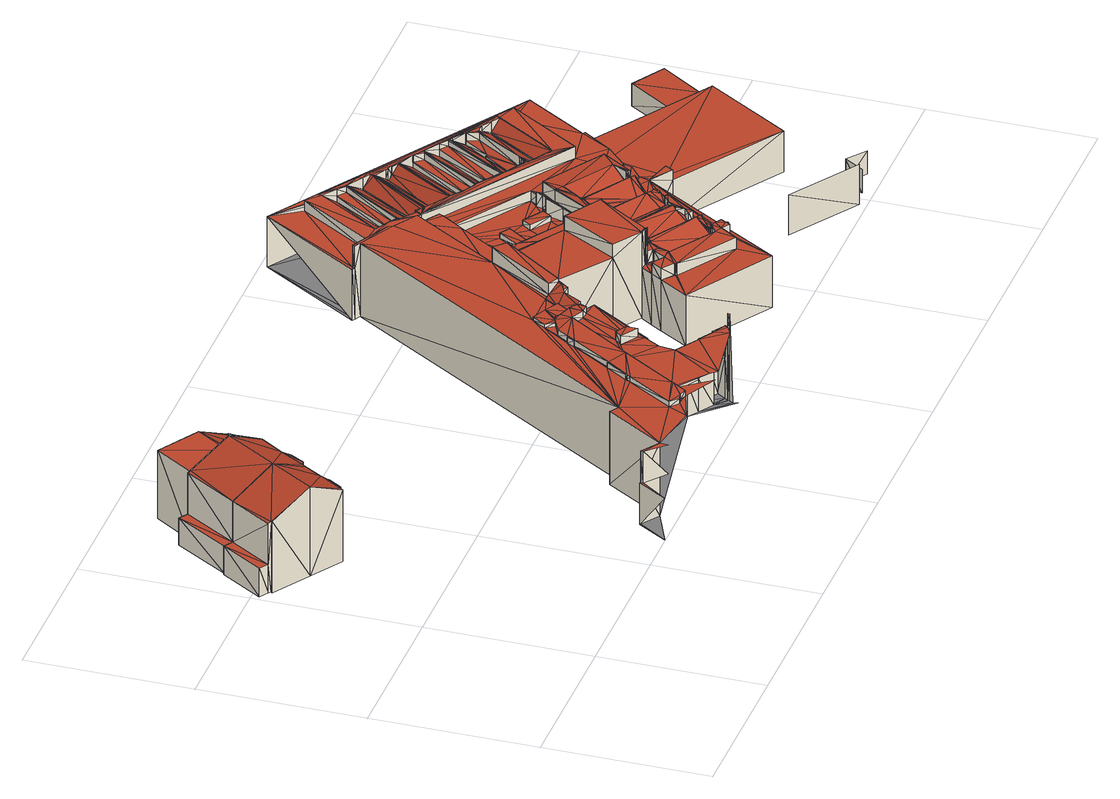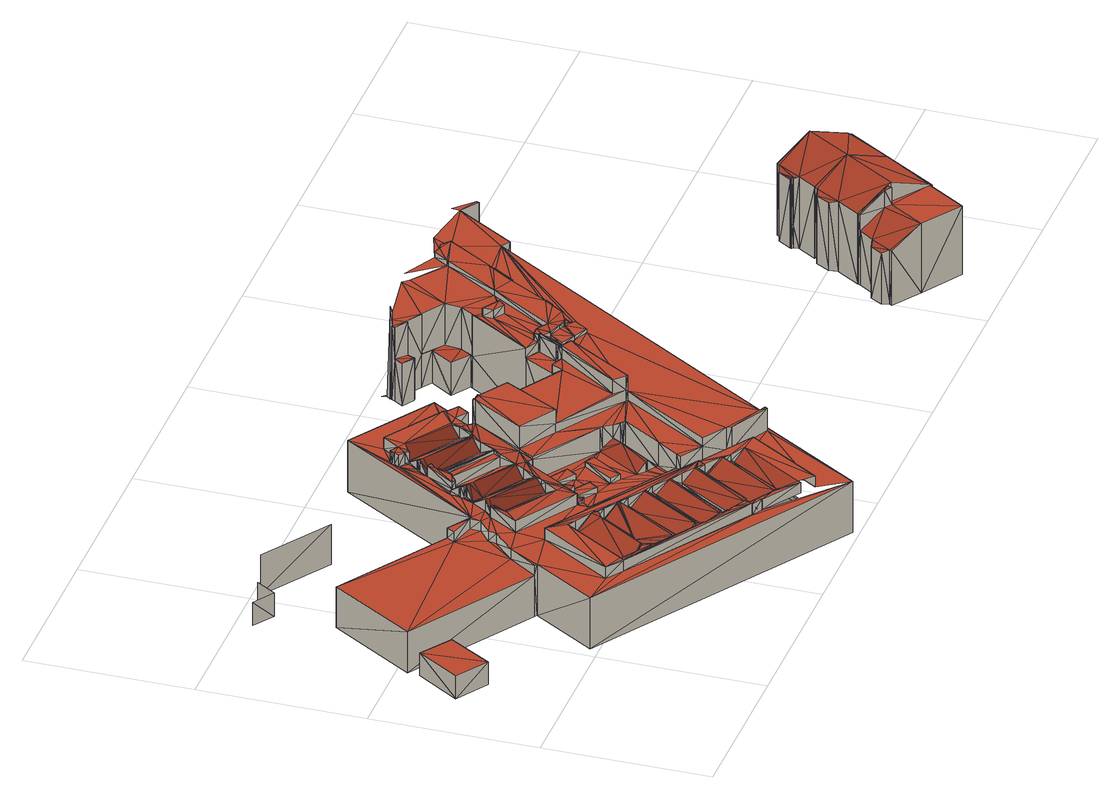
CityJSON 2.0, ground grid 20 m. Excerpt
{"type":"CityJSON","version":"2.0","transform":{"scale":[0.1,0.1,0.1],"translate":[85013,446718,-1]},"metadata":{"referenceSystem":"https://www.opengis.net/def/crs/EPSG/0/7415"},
"CityObjects":{
"building1":{"type":"Building","attributes":{"oorspronkelijk_bouwjaar":1929,"status":"Pand in gebruik","geconstateerd":false,"h_maaiveld":-0.242,"dak_type":"slanted","pw_datum":"2013-12-01","pw_actueel":"yes","pw_bron":"ahn3","reconstructie_methode":"tudelft3d-geoflow","versie_methode":"v21.03.1","kas_warenhuis":false,"ondergronds_type":"above ground","lod11_replace":false,"reconstruction_skipped":false},"geometry":[{"type":"Solid","lod":"2.2","boundaries":[[[[0,1,2]],[[2,3,4]],[[2,1,3]],[[5,6,7]],[[5,4,6]],[[4,8,6]],[[9,6,10]],[[11,12,9]],[[13,12,11]],[[13,11,14]],[[12,7,9]],[[7,6,9]],[[15,2,5]],[[5,2,4]],[[16,5,7]],[[15,17,2]],[[18,19,20]],[[20,19,9]],[[9,19,11]],[[21,6,22]],[[22,6,8]],[[23,3,24]],[[24,3,1]],[[24,1,0]],[[25,24,0]],[[26,10,6]],[[21,26,6]],[[27,7,28]],[[29,27,28]],[[28,7,12]],[[30,16,7]],[[27,30,7]],[[31,13,14]],[[32,31,14]],[[33,5,30]],[[30,5,16]],[[29,28,18]],[[18,28,19]],[[20,9,26]],[[26,9,10]],[[22,8,4]],[[34,22,4]],[[35,17,15]],[[36,35,15]],[[37,38,39]],[[39,38,36]],[[40,2,35]],[[35,2,17]],[[41,40,38]],[[37,41,38]],[[40,0,2]],[[41,25,40]],[[40,25,0]],[[34,4,23]],[[23,4,3]],[[39,36,33]],[[33,36,5]],[[5,36,15]],[[32,14,11]],[[19,32,11]],[[28,12,31]],[[31,12,13]],[[21,27,20]],[[26,21,20]],[[20,27,29]],[[18,20,29]],[[28,31,19]],[[19,31,32]],[[38,40,35]],[[36,38,35]],[[39,33,37]],[[21,33,27]],[[37,34,23]],[[27,33,30]],[[21,22,34]],[[34,37,33]],[[21,34,33]],[[23,24,41]],[[24,25,41]],[[37,23,41]]]],"semantics":{"surfaces":[{"type":"GroundSurface"},{"type":"WallSurface"},{"type":"RoofSurface"}],"values":[[0,0,0,0,0,0,0,0,0,0,0,0,0,0,0,0,1,1,1,1,1,1,1,1,1,1,1,1,1,1,1,1,1,1,1,1,1,1,1,1,1,1,1,1,1,1,1,1,1,1,1,1,1,1,1,1,1,1,1,1,1,1,2,2,2,2,2,2,2,2,2,2,2,2,2,2,2,2,2,2]]}}]},
"building2":{"type":"Building","attributes":{"oorspronkelijk_bouwjaar":1929,"status":"Pand in gebruik","geconstateerd":false,"h_maaiveld":0.041,"dak_type":"slanted","pw_datum":"2013-12-01","pw_actueel":"yes","pw_bron":"ahn3","reconstructie_methode":"tudelft3d-geoflow","versie_methode":"v21.03.1","kas_warenhuis":false,"ondergronds_type":"above ground","lod11_replace":false,"reconstruction_skipped":false},"geometry":[{"type":"Solid","lod":"2.2","boundaries":[[[[42,43,44]],[[44,45,46]],[[44,43,45]],[[47,46,48]],[[49,48,50]],[[51,47,49]],[[52,49,53]],[[51,49,52]],[[47,48,49]],[[47,51,54]],[[44,46,47]],[[27,47,30]],[[30,47,54]],[[55,53,49]],[[56,55,49]],[[57,48,58]],[[58,48,46]],[[31,42,44]],[[28,31,44]],[[58,46,59]],[[60,58,59]],[[59,46,45]],[[59,45,61]],[[61,45,43]],[[29,28,27]],[[27,28,47]],[[47,28,44]],[[30,54,51]],[[62,30,51]],[[63,50,48]],[[57,63,48]],[[62,51,64]],[[64,51,52]],[[64,52,53]],[[55,64,53]],[[61,43,42]],[[31,61,42]],[[60,59,28]],[[29,60,28]],[[56,49,50]],[[63,56,50]],[[27,57,58]],[[29,58,60]],[[29,27,58]],[[28,59,61]],[[31,28,61]],[[64,55,56]],[[27,56,57]],[[62,64,56]],[[56,63,57]],[[62,56,27]],[[62,27,30]]]],"semantics":{"surfaces":[{"type":"GroundSurface"},{"type":"WallSurface"},{"type":"RoofSurface"}],"values":[[0,0,0,0,0,0,0,0,0,0,0,1,1,1,1,1,1,1,1,1,1,1,1,1,1,1,1,1,1,1,1,1,1,1,1,1,1,1,1,1,1,2,2,2,2,2,2,2,2,2,2,2]]}}]},
"building3":{"type":"Building","attributes":{"oorspronkelijk_bouwjaar":1928,"status":"Pand in gebruik","geconstateerd":false,"h_maaiveld":-0.438,"dak_type":"slanted","pw_datum":"2013-12-01","pw_actueel":"yes","pw_bron":"ahn3","reconstructie_methode":"tudelft3d-geoflow","versie_methode":"v21.03.1","kas_warenhuis":false,"ondergronds_type":"above ground","lod11_replace":false,"reconstruction_skipped":false},"geometry":[{"type":"MultiSurface","lod":"2.2","boundaries":[[[65,66,67]],[[67,68,65]],[[69,68,70]],[[69,70,71]],[[72,73,66]],[[67,66,74]],[[67,70,68]],[[73,74,66]],[[74,70,67]],[[72,66,75]],[[72,76,73]],[[73,76,74]],[[74,71,70]],[[77,76,72]],[[76,71,74]],[[76,78,71]],[[79,78,76]],[[80,81,76]],[[71,78,82]],[[79,76,83]],[[76,81,83]],[[79,82,78]],[[83,82,79]],[[84,81,80]],[[85,81,86]],[[84,80,87]],[[86,81,84]],[[88,85,86]],[[86,84,88]],[[88,84,89]],[[87,89,84]],[[83,81,90]],[[85,90,81]],[[88,89,91]],[[88,92,85]],[[93,71,82]],[[91,89,87]],[[91,92,88]],[[85,92,94]],[[91,87,92]],[[85,94,95]],[[96,90,85]],[[85,95,96]],[[92,87,97]],[[98,83,90]],[[97,87,99]],[[92,97,94]],[[94,97,100]],[[101,83,98]],[[102,100,97]],[[96,103,90]],[[95,103,96]],[[90,103,104]],[[95,104,103]],[[90,104,98]],[[105,104,95]],[[106,98,105]],[[105,98,104]],[[94,100,107]],[[106,101,98]],[[95,94,107]],[[108,106,105]],[[101,109,83]],[[105,95,107]],[[110,101,106]],[[110,106,108]],[[111,100,102]],[[108,105,107]],[[110,112,101]],[[108,112,110]],[[107,100,113]],[[109,114,83]],[[100,111,113]],[[111,102,115]],[[82,116,93]],[[116,82,117]],[[101,112,118]],[[108,118,112]],[[119,83,114]],[[120,108,107]],[[101,118,109]],[[120,118,108]],[[83,121,82]],[[115,122,111]],[[119,123,83]],[[124,113,111]],[[82,125,117]],[[124,126,113]],[[111,127,124]],[[126,128,113]],[[129,109,120]],[[120,109,118]],[[130,122,115]],[[124,127,131]],[[132,107,113]],[[129,114,109]],[[133,131,127]],[[111,134,127]],[[120,135,129]],[[136,114,129]],[[136,129,135]],[[133,127,134]],[[137,120,107]],[[136,138,114]],[[124,131,139]],[[140,141,126]],[[135,138,136]],[[142,126,124]],[[122,134,111]],[[140,126,143]],[[141,128,126]],[[133,144,93]],[[145,139,131]],[[114,138,146]],[[128,132,113]],[[135,146,138]],[[142,124,139]],[[147,133,134]],[[147,144,133]],[[133,148,131]],[[141,140,149]],[[142,143,126]],[[150,140,143]],[[145,116,117]],[[133,93,151]],[[122,147,134]],[[152,146,135]],[[153,147,122]],[[154,145,117]],[[131,148,145]],[[140,150,149]],[[145,154,139]],[[141,155,128]],[[137,135,120]],[[156,142,154]],[[142,139,154]],[[93,116,151]],[[157,93,144]],[[149,155,141]],[[145,151,116]],[[153,122,158]],[[114,146,119]],[[153,158,147]],[[147,159,144]],[[150,143,149]],[[137,107,132]],[[149,143,155]],[[148,133,151]],[[135,137,152]],[[130,158,122]],[[82,160,125]],[[158,159,147]],[[148,151,145]],[[152,161,146]],[[144,159,162]],[[144,162,157]],[[155,163,128]],[[158,164,159]],[[146,165,119]],[[166,164,158]],[[159,164,167]],[[168,161,152]],[[146,161,165]],[[158,130,169]],[[168,152,137]],[[162,159,170]],[[164,171,167]],[[166,158,172]],[[159,167,173]],[[166,174,164]],[[175,176,177]],[[175,169,176]],[[178,119,161]],[[159,179,170]],[[161,119,165]],[[132,128,163]],[[180,171,164]],[[158,169,172]],[[177,162,170]],[[181,167,171]],[[164,182,180]],[[159,173,179]],[[125,154,117]],[[156,154,183]],[[174,182,164]],[[183,142,156]],[[181,173,167]],[[172,174,166]],[[184,178,161]],[[177,170,169]],[[175,177,169]],[[169,170,179]],[[142,183,143]],[[178,123,119]],[[169,179,185]],[[168,184,161]],[[185,179,186]],[[180,181,171]],[[182,181,180]],[[172,169,185]],[[179,173,186]],[[182,187,181]],[[185,186,188]],[[189,187,182]],[[143,183,155]],[[172,185,190]],[[191,184,168]],[[190,185,188]],[[188,186,173]],[[192,191,168]],[[83,123,193]],[[172,188,174]],[[184,194,178]],[[190,188,172]],[[195,168,137]],[[192,168,195]],[[191,196,184]],[[194,123,178]],[[192,196,191]],[[187,197,181]],[[182,198,189]],[[174,198,182]],[[189,197,187]],[[181,197,173]],[[188,198,174]],[[188,173,197]],[[192,195,196]],[[195,199,196]],[[137,132,163]],[[200,163,155]],[[198,197,189]],[[198,188,197]],[[196,201,184]],[[202,137,163]],[[195,137,203]],[[184,201,194]],[[196,199,201]],[[195,204,199]],[[203,137,202]],[[194,205,123]],[[183,200,155]],[[203,204,195]],[[201,199,204]],[[202,163,200]],[[201,205,194]],[[183,154,125]],[[206,203,202]],[[207,202,200]],[[208,206,202]],[[203,206,204]],[[204,209,210]],[[207,208,202]],[[206,209,204]],[[82,121,160]],[[209,206,208]],[[207,200,211]],[[204,210,212]],[[210,209,212]],[[207,213,208]],[[201,204,214]],[[213,207,211]],[[201,212,205]],[[215,123,205]],[[212,209,208]],[[213,216,208]],[[213,211,216]],[[217,211,218]],[[216,219,208]],[[216,211,217]],[[214,204,212]],[[183,211,200]],[[214,212,201]],[[205,212,220]],[[211,221,218]],[[218,221,217]],[[219,222,208]],[[215,205,220]],[[219,216,222]],[[223,216,217]],[[183,221,211]],[[222,212,208]],[[217,221,223]],[[212,224,220]],[[183,125,221]],[[222,216,223]],[[224,215,220]],[[225,212,222]],[[224,212,225]],[[224,226,215]],[[193,121,83]],[[221,125,160]],[[222,223,227]],[[225,226,224]],[[228,225,222]],[[223,221,229]],[[228,222,227]],[[230,225,231]],[[228,231,225]],[[232,230,231]],[[233,228,227]],[[227,223,229]],[[234,123,215]],[[233,227,235]],[[231,228,233]],[[229,221,160]],[[227,229,235]],[[233,235,236]],[[236,235,229]],[[236,237,233]],[[234,215,226]],[[230,238,225]],[[225,234,226]],[[236,229,237]],[[239,229,160]],[[237,229,239]],[[230,232,240]],[[241,231,233]],[[232,231,240]],[[233,237,241]],[[123,234,193]],[[238,234,225]],[[237,239,242]],[[238,230,240]],[[121,239,160]],[[240,231,241]],[[243,244,245]],[[242,239,246]],[[238,247,234]],[[248,234,249]],[[250,247,238]],[[234,247,249]],[[244,251,245]],[[121,246,239]],[[238,240,250]],[[250,240,247]],[[244,243,252]],[[240,241,247]],[[243,245,253]],[[243,254,252]],[[237,255,241]],[[237,242,255]],[[256,248,249]],[[257,244,258]],[[257,259,244]],[[244,260,251]],[[253,245,251]],[[244,252,258]],[[261,257,258]],[[262,242,263]],[[264,242,246]],[[259,260,244]],[[251,260,265]],[[266,252,254]],[[267,266,254]],[[266,261,252]],[[266,267,261]],[[261,258,252]],[[247,255,249]],[[257,261,268]],[[259,257,268]],[[241,255,247]],[[269,254,243]],[[259,270,260]],[[271,272,273]],[[260,274,265]],[[263,242,264]],[[275,271,273]],[[275,276,271]],[[262,255,242]],[[261,267,277]],[[278,279,275]],[[234,248,280]],[[268,270,259]],[[279,276,275]],[[278,275,193]],[[121,275,273]],[[281,256,249]],[[274,282,265]],[[251,265,253]],[[278,193,279]],[[193,275,121]],[[283,260,270]],[[268,261,277]],[[284,243,253]],[[274,260,283]],[[234,285,193]],[[281,249,286]],[[287,263,274]],[[274,264,282]],[[263,264,274]],[[287,274,288]],[[289,262,263]],[[263,287,290]],[[268,291,270]],[[284,269,243]],[[267,254,269]],[[290,287,288]],[[265,282,253]],[[288,274,283]],[[286,249,292]],[[290,293,263]],[[294,283,270]],[[295,268,277]],[[290,288,283]],[[296,248,256]],[[297,290,283]],[[295,291,268]],[[291,294,270]],[[290,297,293]],[[256,298,299]],[[255,292,249]],[[279,300,276]],[[282,264,253]],[[301,297,283]],[[302,298,256]],[[293,297,303]],[[301,283,304]],[[303,297,301]],[[293,303,305]],[[193,306,279]],[[283,294,304]],[[303,301,305]],[[307,295,277]],[[281,302,256]],[[298,308,309]],[[302,310,298]],[[301,304,311]],[[298,310,308]],[[289,255,262]],[[304,294,312]],[[291,312,294]],[[311,304,312]],[[310,302,281]],[[313,291,295]],[[291,311,312]],[[295,307,314]],[[310,315,308]],[[291,313,311]],[[308,315,316]],[[281,315,310]],[[314,313,295]],[[298,309,317]],[[314,307,318]],[[277,267,319]],[[309,308,317]],[[281,286,315]],[[320,305,301]],[[286,321,315]],[[317,308,316]],[[320,301,311]],[[315,322,316]],[[323,285,234]],[[286,324,321]],[[315,321,322]],[[322,298,317]],[[320,311,313]],[[276,300,325]],[[324,326,321]],[[327,256,299]],[[306,300,279]],[[314,320,313]],[[322,321,326]],[[328,267,269]],[[329,299,298]],[[322,317,316]],[[330,318,331]],[[314,318,330]],[[193,285,306]],[[280,248,296]],[[324,286,292]],[[319,307,277]],[[332,263,293]],[[319,267,328]],[[323,234,280]],[[271,333,272]],[[319,318,307]],[[320,314,330]],[[272,334,273]],[[330,331,335]],[[336,293,305]],[[322,329,298]],[[271,276,333]],[[337,305,320]],[[273,334,121]],[[320,330,335]],[[332,289,263]],[[338,320,335]],[[318,339,331]],[[340,320,338]],[[306,341,300]],[[338,335,340]],[[342,320,340]],[[327,299,329]],[[296,256,327]],[[285,341,306]],[[340,343,342]],[[322,326,344]],[[337,320,342]],[[345,326,346]],[[331,347,335]],[[348,305,337]],[[324,349,326]],[[350,329,322]],[[289,332,255]],[[255,336,292]],[[351,337,342]],[[285,280,341]],[[269,284,352]],[[344,326,345]],[[353,324,292]],[[339,318,319]],[[276,325,354]],[[350,322,355]],[[356,345,346]],[[328,269,357]],[[336,305,348]],[[332,293,336]],[[358,346,326]],[[359,325,360]],[[322,361,355]],[[325,300,360]],[[362,356,346]],[[339,347,331]],[[327,329,350]],[[359,363,364]],[[337,351,365]],[[365,351,366]],[[360,300,341]],[[328,357,319]],[[323,280,285]],[[341,280,367]],[[340,335,368]],[[121,369,246]],[[322,344,361]],[[343,340,368]],[[246,369,264]],[[343,368,342]],[[357,269,370]],[[332,336,255]],[[352,284,371]],[[356,372,345]],[[373,337,365]],[[370,269,352]],[[365,366,374]],[[355,375,350]],[[359,376,325]],[[348,337,373]],[[377,296,327]],[[326,378,358]],[[356,362,379]],[[327,350,380]],[[342,381,351]],[[341,367,360]],[[382,319,357]],[[353,292,336]],[[359,383,363]],[[355,361,375]],[[280,296,384]],[[335,347,368]],[[361,385,375]],[[382,339,319]],[[351,386,366]],[[373,365,374]],[[350,375,380]],[[357,370,352]],[[387,373,374]],[[363,388,364]],[[364,388,389]],[[390,373,387]],[[353,349,324]],[[326,349,378]],[[344,345,372]],[[385,361,344]],[[391,390,387]],[[362,346,392]],[[393,357,352]],[[359,364,376]],[[380,375,385]],[[383,359,360]],[[280,394,367]],[[395,373,390]],[[396,382,357]],[[348,373,395]],[[377,327,380]],[[384,296,377]],[[397,357,393]],[[390,398,399]],[[379,372,356]],[[400,346,358]],[[382,401,339]],[[339,401,347]],[[397,396,357]],[[344,380,385]],[[333,276,354]],[[393,352,402]],[[395,390,399]],[[264,369,253]],[[403,401,382]],[[396,403,382]],[[363,404,388]],[[402,397,393]],[[402,352,371]],[[342,368,381]],[[280,384,405]],[[374,366,406]],[[403,396,401]],[[401,407,408]],[[396,407,401]],[[401,408,409]],[[408,407,409]],[[410,401,409]],[[411,363,412]],[[397,371,413]],[[402,371,397]],[[336,348,349]],[[414,363,411]],[[405,394,280]],[[414,404,363]],[[415,400,358]],[[347,401,368]],[[362,416,379]],[[396,417,407]],[[392,346,400]],[[397,418,396]],[[360,367,394]],[[409,407,417]],[[372,380,344]],[[397,413,418]],[[417,413,371]],[[419,411,412]],[[420,411,419]],[[419,412,421]],[[419,421,420]],[[383,412,363]],[[420,422,411]],[[421,422,420]],[[422,414,411]],[[368,401,410]],[[418,417,396]],[[418,413,417]],[[415,358,423]],[[410,409,424]],[[425,400,415]],[[384,377,394]],[[416,362,392]],[[348,395,426]],[[381,386,351]],[[284,253,427]],[[383,421,412]],[[424,409,417]],[[405,384,394]],[[353,336,349]],[[395,399,426]],[[426,399,428]],[[429,387,374]],[[391,387,429]],[[391,429,390]],[[390,430,398]],[[348,431,349]],[[432,368,410]],[[432,410,424]],[[392,380,372]],[[348,433,431]],[[434,358,378]],[[422,421,435]],[[406,366,386]],[[379,392,372]],[[348,426,433]],[[423,358,434]],[[421,383,436]],[[437,424,417]],[[415,438,425]],[[398,439,399]],[[368,432,440]],[[349,441,378]],[[442,441,349]],[[378,441,443]],[[432,424,437]],[[376,354,325]],[[436,444,421]],[[445,446,383]],[[416,392,379]],[[447,442,349]],[[389,448,364]],[[442,447,441]],[[421,444,435]],[[440,432,449]],[[378,443,434]],[[423,438,415]],[[449,432,437]],[[399,450,428]],[[447,349,431]],[[425,438,400]],[[447,451,441]],[[440,449,452]],[[431,453,451]],[[447,431,451]],[[437,417,454]],[[449,437,452]],[[446,436,383]],[[440,381,368]],[[431,433,453]],[[451,453,455]],[[433,455,453]],[[456,392,400]],[[445,457,446]],[[440,452,454]],[[388,458,389]],[[392,459,380]],[[452,437,454]],[[446,460,436]],[[436,461,444]],[[434,443,462]],[[426,463,433]],[[460,461,436]],[[444,461,435]],[[463,464,433]],[[465,374,406]],[[466,463,426]],[[454,381,440]],[[423,434,462]],[[463,466,464]],[[445,467,457]],[[438,462,400]],[[457,460,446]],[[445,468,467]],[[465,429,374]],[[460,469,461]],[[371,284,427]],[[429,470,390]],[[390,470,430]],[[471,381,454]],[[464,472,433]],[[441,473,443]],[[457,469,460]],[[404,474,388]],[[475,471,454]],[[376,364,476]],[[438,423,462]],[[441,451,477]],[[471,478,381]],[[381,478,386]],[[430,439,398]],[[479,471,475]],[[457,480,469]],[[477,451,455]],[[481,468,445]],[[459,392,456]],[[482,456,400]],[[467,480,457]],[[422,483,414]],[[414,484,404]],[[485,467,468]],[[462,482,400]],[[486,472,464]],[[426,428,487]],[[479,478,471]],[[406,386,478]],[[462,443,473]],[[488,459,456]],[[439,450,399]],[[433,472,489]],[[479,406,478]],[[377,380,490]],[[491,406,479]],[[454,417,492]],[[422,435,483]],[[488,456,493]],[[364,448,476]],[[494,459,488]],[[377,495,394]],[[491,479,465]],[[406,491,465]],[[433,496,455]],[[481,445,497]],[[466,426,487]],[[477,473,441]],[[472,486,498]],[[498,486,499]],[[464,466,487]],[[465,479,470]],[[428,450,487]],[[488,493,494]],[[481,500,468]],[[360,394,495]],[[475,454,501]],[[470,429,465]],[[470,479,502]],[[433,489,503]],[[493,456,482]],[[489,472,498]],[[479,475,504]],[[462,473,482]],[[470,439,430]],[[417,371,427]],[[486,464,505]],[[458,448,389]],[[506,439,470]],[[470,502,506]],[[494,507,459]],[[459,490,380]],[[461,508,435]],[[455,496,477]],[[445,509,497]],[[486,510,499]],[[481,511,500]],[[500,511,512]],[[388,474,458]],[[439,513,450]],[[506,502,439]],[[439,502,513]],[[489,498,514]],[[493,507,494]],[[479,504,502]],[[433,503,515]],[[461,469,516]],[[497,511,481]],[[499,510,498]],[[450,513,517]],[[493,482,518]],[[469,480,516]],[[489,514,503]],[[502,517,513]],[[507,518,459]],[[504,475,501]],[[501,454,519]],[[485,520,467]],[[467,516,480]],[[473,521,482]],[[477,521,473]],[[485,468,520]],[[483,484,414]],[[404,484,474]],[[522,523,514]],[[492,519,454]],[[514,523,503]],[[515,524,433]],[[433,524,496]],[[464,487,505]],[[525,509,445]],[[507,493,518]],[[526,497,527]],[[528,517,502]],[[521,518,482]],[[503,523,529]],[[530,521,477]],[[502,504,528]],[[450,517,487]],[[531,468,500]],[[530,477,532]],[[514,498,533]],[[503,529,534]],[[334,535,121]],[[536,459,518]],[[537,476,538]],[[505,510,486]],[[514,533,522]],[[509,527,497]],[[534,529,539]],[[528,501,517]],[[532,477,496]],[[530,532,521]],[[504,501,528]],[[427,253,369]],[[538,476,458]],[[458,476,448]],[[495,377,490]],[[503,534,515]],[[532,540,521]],[[435,508,483]],[[445,383,541]],[[542,383,360]],[[487,517,543]],[[517,501,544]],[[427,492,417]],[[545,518,521]],[[501,519,492]],[[498,510,533]],[[500,512,546]],[[509,547,527]],[[527,547,548]],[[543,517,544]],[[525,445,549]],[[550,501,492]],[[537,538,551]],[[545,521,540]],[[550,544,501]],[[534,539,552]],[[552,539,553]],[[522,554,523]],[[532,545,540]],[[550,492,555]],[[487,543,505]],[[515,534,556]],[[557,508,461]],[[544,550,555]],[[523,554,529]],[[537,558,559]],[[538,458,474]],[[560,543,544]],[[536,490,459]],[[561,532,496]],[[492,562,555]],[[461,516,557]],[[560,563,543]],[[536,518,545]],[[534,552,556]],[[544,555,562]],[[564,512,511]],[[561,545,532]],[[524,515,556]],[[560,544,565]],[[560,566,563]],[[563,566,567]],[[539,529,554]],[[484,538,474]],[[565,544,562]],[[551,538,484]],[[560,568,566]],[[566,568,567]],[[509,569,547]],[[570,560,565]],[[570,568,560]],[[565,562,568]],[[570,565,568]],[[543,563,571]],[[520,516,467]],[[505,543,571]],[[572,533,510]],[[520,468,531]],[[483,573,484]],[[533,554,522]],[[573,551,484]],[[563,567,571]],[[574,537,551]],[[575,573,483]],[[525,569,509]],[[551,573,575]],[[568,571,567]],[[524,576,496]],[[510,505,571]],[[577,547,569]],[[561,536,545]],[[526,578,497]],[[497,579,511]],[[572,510,571]],[[580,333,558]],[[524,556,581]],[[527,578,526]],[[582,561,496]],[[562,583,568]],[[584,536,561]],[[533,572,585]],[[539,586,553]],[[587,584,561]],[[525,588,569]],[[556,552,581]],[[588,577,569]],[[589,588,525]],[[584,590,536]],[[585,572,571]],[[568,583,571]],[[591,588,589]],[[592,587,561]],[[587,590,584]],[[536,590,593]],[[594,533,585]],[[508,575,483]],[[581,576,524]],[[496,576,582]],[[574,558,537]],[[575,574,551]],[[592,561,582]],[[590,587,592]],[[594,585,571]],[[527,548,595]],[[531,500,596]],[[594,571,583]],[[490,536,593]],[[590,490,593]],[[597,589,525]],[[594,554,533]],[[427,562,492]],[[590,592,495]],[[582,576,592]],[[369,121,535]],[[575,557,598]],[[508,557,575]],[[599,575,598]],[[592,576,495]],[[596,500,546]],[[495,490,590]],[[599,574,575]],[[546,512,600]],[[552,553,601]],[[360,495,542]],[[586,539,554]],[[602,594,583]],[[600,512,564]],[[597,603,589]],[[589,603,604]],[[427,583,562]],[[597,525,549]],[[541,549,445]],[[599,605,574]],[[574,605,558]],[[547,606,548]],[[602,554,594]],[[586,607,553]],[[598,557,608]],[[557,516,608]],[[609,602,583]],[[599,598,610]],[[516,520,531]],[[599,580,605]],[[580,558,605]],[[579,564,511]],[[516,531,608]],[[598,608,611]],[[597,612,603]],[[577,613,547]],[[578,579,497]],[[553,607,601]],[[527,595,578]],[[610,598,611]],[[610,580,599]],[[609,583,427]],[[614,597,549]],[[614,612,597]],[[591,615,588]],[[588,616,577]],[[591,589,617]],[[531,618,608]],[[586,554,602]],[[552,619,581]],[[611,620,610]],[[610,620,580]],[[621,614,549]],[[622,614,621]],[[549,623,624]],[[611,608,618]],[[624,621,549]],[[624,623,625]],[[624,625,621]],[[626,602,609]],[[596,618,531]],[[581,627,576]],[[617,589,604]],[[626,586,602]],[[549,628,623]],[[626,609,629]],[[630,625,623]],[[611,618,631]],[[618,596,632]],[[600,596,546]],[[632,596,600]],[[633,586,626]],[[548,634,595]],[[635,633,626]],[[541,383,542]],[[635,626,629]],[[609,636,629]],[[495,576,542]],[[637,635,629]],[[631,618,632]],[[427,636,609]],[[628,638,623]],[[623,638,630]],[[632,600,639]],[[600,564,639]],[[631,632,639]],[[607,586,601]],[[601,586,633]],[[635,601,633]],[[628,549,640]],[[333,641,334]],[[601,619,552]],[[642,631,564]],[[635,637,601]],[[631,639,564]],[[606,634,548]],[[642,564,643]],[[631,642,643]],[[603,644,604]],[[636,427,645]],[[547,613,606]],[[564,579,643]],[[645,646,636]],[[611,631,647]],[[636,646,648]],[[628,649,638]],[[579,578,595]],[[579,595,643]],[[650,622,621]],[[650,621,625]],[[651,427,369]],[[615,616,588]],[[577,616,613]],[[615,591,617]],[[652,628,640]],[[645,427,653]],[[612,654,603]],[[637,629,627]],[[652,649,628]],[[649,655,638]],[[619,627,581]],[[629,636,656]],[[657,652,640]],[[622,658,614]],[[614,654,612]],[[659,652,657]],[[657,640,660]],[[647,631,643]],[[659,657,660]],[[650,625,630]],[[659,661,652]],[[652,655,649]],[[645,662,646]],[[638,655,663]],[[661,659,660]],[[637,619,601]],[[661,655,652]],[[647,643,595]],[[646,662,648]],[[636,648,656]],[[640,549,541]],[[651,369,664]],[[653,427,651]],[[542,576,627]],[[661,660,665]],[[638,650,630]],[[661,665,655]],[[666,667,668]],[[665,663,655]],[[669,645,653]],[[619,637,627]],[[656,670,629]],[[634,647,595]],[[617,604,644]],[[629,670,627]],[[671,665,660]],[[656,648,672]],[[669,662,645]],[[648,662,672]],[[673,638,663]],[[541,660,640]],[[660,674,671]],[[675,674,660]],[[333,580,676]],[[653,651,669]],[[647,606,677]],[[606,647,634]],[[677,606,678]],[[679,644,603]],[[606,613,678]],[[677,678,613]],[[669,651,662]],[[611,680,620]],[[616,677,613]],[[675,660,541]],[[580,620,680]],[[647,677,681]],[[603,654,679]],[[658,622,650]],[[673,650,638]],[[656,672,670]],[[615,617,616]],[[617,682,616]],[[616,681,677]],[[670,672,683]],[[675,684,674]],[[616,682,681]],[[617,681,682]],[[658,685,614]],[[614,685,654]],[[686,684,675]],[[687,673,663]],[[647,681,688]],[[675,541,686]],[[681,617,644]],[[689,667,666]],[[665,690,663]],[[664,369,691]],[[611,647,692]],[[672,662,693]],[[683,672,693]],[[627,670,694]],[[673,687,650]],[[670,683,694]],[[687,695,650]],[[644,679,681]],[[681,679,688]],[[542,627,694]],[[696,687,663]],[[671,697,665]],[[674,697,671]],[[688,679,654]],[[698,658,650]],[[699,650,695]],[[687,699,695]],[[674,684,700]],[[698,650,701]],[[694,683,693]],[[685,688,654]],[[702,688,685]],[[703,690,665]],[[663,690,696]],[[651,664,704]],[[685,658,698]],[[702,685,698]],[[701,650,699]],[[686,705,684]],[[651,704,662]],[[701,702,698]],[[535,334,641]],[[692,647,688]],[[706,699,687]],[[696,706,687]],[[703,665,697]],[[702,701,707]],[[535,691,369]],[[692,680,611]],[[708,542,694]],[[709,686,541]],[[707,701,710]],[[710,701,699]],[[541,542,709]],[[707,710,706]],[[711,707,706]],[[706,710,699]],[[692,688,702]],[[711,706,696]],[[690,711,696]],[[700,697,674]],[[712,711,690]],[[703,713,690]],[[713,712,690]],[[714,711,712]],[[703,714,713]],[[712,713,714]],[[694,693,715]],[[716,707,711]],[[714,716,711]],[[700,684,717]],[[703,718,714]],[[692,702,707]],[[705,717,684]],[[676,641,333]],[[718,716,714]],[[703,697,718]],[[694,715,708]],[[715,693,719]],[[676,580,680]],[[542,708,720]],[[709,705,686]],[[692,707,716]],[[716,718,721]],[[722,723,724]],[[704,664,725]],[[721,718,700]],[[700,718,697]],[[723,726,724]],[[716,721,692]],[[708,719,535]],[[709,542,720]],[[715,719,708]],[[535,719,691]],[[721,700,717]],[[721,717,692]],[[662,727,693]],[[705,728,717]],[[717,728,692]],[[723,729,726]],[[705,709,728]],[[691,730,664]],[[728,709,692]],[[692,720,680]],[[729,731,726]],[[709,720,692]],[[708,535,676]],[[725,664,730]],[[662,704,727]],[[693,727,719]],[[676,720,708]],[[676,680,720]],[[719,730,691]],[[676,535,641]],[[704,725,727]],[[727,730,719]],[[727,725,730]]],"semantics":{"surfaces":[{"type":"RoofSurface"},{"type":"WallSurface"},{"type":"GroundSurface"}],"values":[0,1,2,2,1,0,1,1,1,1,0,1,1,0,1,1,1,0,2,0,0,1,1,0,1,0,1,0,1,1,0,0,1,1,0,2,1,0,0,1,0,1,0,1,0,0,1,1,0,0,1,1,0,1,0,1,1,1,1,1,0,0,0,0,1,0,0,0,1,1,1,0,0,0,2,2,0,1,0,0,0,1,1,0,0,0,2,0,1,0,1,1,0,1,1,1,0,1,0,1,0,0,0,1,1,1,1,0,1,1,1,1,0,0,0,1,1,0,1,0,0,0,1,1,1,1,1,1,1,0,0,0,1,0,1,1,2,2,1,1,0,0,1,1,1,1,1,1,0,0,2,1,1,1,2,2,0,1,0,1,1,1,1,0,0,2,1,0,2,1,0,1,1,2,1,0,1,0,1,2,0,2,1,1,0,0,2,1,0,1,1,1,0,1,1,1,1,1,1,0,2,1,1,1,0,0,1,1,1,0,0,1,0,1,0,0,1,1,1,2,0,0,1,2,0,1,1,1,1,0,1,1,0,1,0,0,0,1,0,1,0,1,0,1,1,1,0,1,0,1,1,0,1,2,1,1,1,0,0,0,1,1,0,0,0,1,1,1,1,1,0,1,1,1,0,0,0,1,1,1,0,0,1,1,1,1,0,0,1,1,1,1,1,0,0,1,1,0,1,1,0,0,1,1,1,0,1,1,0,0,1,1,1,1,1,0,1,1,0,0,1,1,0,2,1,1,1,1,1,1,1,1,2,0,1,0,1,1,0,0,0,0,1,1,1,2,0,1,1,1,1,1,1,1,1,0,1,1,0,0,0,0,1,1,1,1,1,0,1,0,1,1,1,1,1,1,0,1,2,0,1,0,0,1,0,0,0,1,1,1,1,0,0,1,0,1,1,2,0,0,0,0,0,1,0,1,0,1,0,1,1,1,2,1,1,0,1,1,1,0,0,1,1,0,1,1,1,1,1,0,1,1,0,0,1,1,1,0,1,1,0,1,1,0,0,1,0,1,0,0,1,0,1,0,1,0,0,1,1,1,0,0,1,0,1,1,1,0,0,0,0,0,0,1,1,0,1,2,0,1,0,0,0,2,1,0,1,1,0,1,1,0,1,1,1,1,0,0,0,0,0,1,0,1,1,1,1,0,0,0,0,0,0,1,1,1,1,0,1,0,0,1,1,1,0,1,1,0,0,1,1,0,2,0,0,2,0,1,1,0,1,1,0,0,1,1,0,1,0,0,0,0,0,0,0,0,1,0,0,1,1,1,1,0,1,0,1,1,0,1,1,0,1,1,1,1,0,0,1,1,0,0,0,1,1,0,1,1,0,1,1,0,0,0,1,1,2,1,0,1,0,1,0,0,0,1,1,1,1,0,1,0,1,1,1,0,1,1,1,0,0,1,0,0,0,0,0,1,0,1,1,1,0,0,1,0,1,0,1,1,1,1,1,1,1,0,1,1,0,0,1,1,1,1,0,0,1,1,0,0,1,0,0,0,0,0,1,0,1,0,0,0,0,0,1,1,1,1,1,1,1,1,0,0,1,0,0,0,0,1,1,0,1,1,1,1,1,0,1,1,0,1,0,1,0,0,1,1,0,0,1,1,0,0,1,1,0,0,1,0,1,1,0,1,0,0,0,1,0,1,1,1,0,1,1,0,1,0,1,0,1,1,0,0,1,0,0,0,0,1,1,1,1,0,1,0,1,0,0,1,1,0,1,1,1,0,0,1,0,1,0,0,1,1,0,0,1,1,1,0,0,0,0,1,0,1,1,0,0,1,1,0,0,1,0,0,1,1,0,1,0,1,0,0,1,1,1,0,1,1,1,1,0,0,0,0,1,0,0,1,0,0,1,1,1,1,1,1,0,1,0,1,1,1,0,0,1,1,0,0,1,1,1,0,1,1,0,0,0,0,0,1,2,0,0,1,0,0,1,1,0,1,1,1,1,1,1,0,1,0,1,1,0,0,0,0,1,0,1,1,1,0,0,1,0,0,0,1,1,0,1,1,0,0,1,1,0,1,1,0,0,0,0,0,0,0,0,1,0,1,1,0,1,1,0,1,1,0,1,0,1,0,1,1,1,0,1,0,1,0,1,0,1,1,0,0,1,1,0,1,0,0,1,1,1,0,0,0,0,0,0,1,1,1,0,1,0,1,0,1,0,0,1,0,1,1,1,0,1,1,1,0,0,1,1,0,0,0,0,1,0,0,0,0,1,2,1,1,0,0,1,1,0,0,0,0,0,0,0,1,1,0,0,0,1,1,1,0,1,1,0,1,0,1,1,0,0,0,0,1,0,1,0,0,0,1,0,0,1,1,1,0,0,0,0,1,1,0,1,1,0,0,1,1,1,1,1,0,0,1,0,0,0,1,1,1,1,0,1,1,1,0,0,1,0,0,1,1,1,0,1,1,1,0,0,1,0,1,0,1,1,1,0,1,0,0,0,1,0,1,1,1,0,0,0,1,1,1,0,0,0,0,1,1,0,1,0,1,1,1,1,1,0,0,0,1,1,1,0,0,0,1,0,0,1,0,1,1,0,0,1,1,1,1,0,1,0,1,0,0,0,1,1,0,0,0,1,1,0,1,1,1,1,1,0,1,1,1,1,0,0,0,0,0,1,1,1,1,0,1,1,0,1,1,1,1,0,0,0,0,1,1,2,0,0,0,0,1,1,1,1,1,0,0,0,1,1,0,0,1,0,0,1,1,0,1,1,1,1,0,0,1,0,1,2,0,1,0,0,1,2,1,0,0,1,0,1,1,1,1,0,1,1,1,0,1,1,0,0,1,1,0,0,0,0,0,1,1,1,0,0,1,0,0,0,0,1,1,1,1,1,1,0,1,1,1,1,1,0,0,1,1,1,0,2,1,1,1,1,1,2,0,0,0,0,1,1,1,1,1]}}]},
"building4":{"type":"Building","attributes":{"oorspronkelijk_bouwjaar":1929,"status":"Pand in gebruik","geconstateerd":false,"h_maaiveld":0.014,"dak_type":"slanted","pw_datum":"2013-12-01","pw_actueel":"yes","pw_bron":"ahn3","reconstructie_methode":"tudelft3d-geoflow","versie_methode":"v21.03.1","kas_warenhuis":false,"ondergronds_type":"above ground","lod11_replace":false,"reconstruction_skipped":false},"geometry":[{"type":"Solid","lod":"2.2","boundaries":[[[[732,733,734]],[[735,736,733]],[[737,733,732]],[[735,733,737]],[[738,739,50]],[[738,737,739]],[[735,737,738]],[[735,738,46]],[[735,46,740]],[[741,736,735]],[[742,741,735]],[[743,50,739]],[[744,63,743]],[[743,63,50]],[[745,740,46]],[[746,745,46]],[[747,733,741]],[[741,733,736]],[[746,46,738]],[[748,746,738]],[[742,735,745]],[[745,735,740]],[[749,750,751]],[[751,750,748]],[[743,739,737]],[[752,743,737]],[[752,737,753]],[[753,737,732]],[[754,755,750]],[[749,754,750]],[[753,732,756]],[[756,732,734]],[[756,734,733]],[[747,756,733]],[[744,743,755]],[[754,744,755]],[[751,748,63]],[[63,748,50]],[[50,748,738]],[[748,750,746]],[[746,750,745]],[[745,750,742]],[[754,63,744]],[[749,751,754]],[[754,751,63]],[[756,747,753]],[[752,747,742]],[[742,747,741]],[[750,755,742]],[[755,752,742]],[[752,753,747]],[[743,752,755]]]],"semantics":{"surfaces":[{"type":"GroundSurface"},{"type":"WallSurface"},{"type":"RoofSurface"}],"values":[[0,0,0,0,0,0,0,0,0,1,1,1,1,1,1,1,1,1,1,1,1,1,1,1,1,1,1,1,1,1,1,1,1,1,1,1,1,1,1,2,2,2,2,2,2,2,2,2,2,2,2,2]]}}]},
"building5":{"type":"Building","attributes":{"oorspronkelijk_bouwjaar":1960,"status":"Pand in gebruik","geconstateerd":false,"h_maaiveld":0.198,"dak_type":"multiple horizontal","pw_datum":"2013-12-01","pw_actueel":"yes","pw_bron":"ahn3","reconstructie_methode":"tudelft3d-geoflow","versie_methode":"v21.03.1","kas_warenhuis":false,"ondergronds_type":"above ground","lod11_replace":false,"reconstruction_skipped":false},"geometry":[{"type":"Solid","lod":"2.2","boundaries":[[[[757,758,759]],[[759,758,760]],[[761,758,762]],[[762,758,757]],[[763,759,760]],[[764,763,760]],[[762,757,759]],[[763,762,759]],[[764,760,761]],[[761,760,758]],[[763,764,761]],[[762,763,761]]]],"semantics":{"surfaces":[{"type":"GroundSurface"},{"type":"WallSurface"},{"type":"RoofSurface"}],"values":[[0,0,1,1,1,1,1,1,1,1,2,2]]}}]}
},
"vertices":[
[124,348,8],[124,347,8],[123,348,8],[113,331,8],[104,328,8],[122,357,8],[62,350,8],[96,404,8],[102,325,8],[17,381,8],[16,379,8],[14,383,8],[47,435,8],[36,442,8],[3,390,8],[123,350,8],[136,379,8],[124,349,8],[14,383,98],[14,383,45],[17,381,100],[62,350,124],[102,325,101],[113,331,97],[124,347,97],[124,348,97],[16,379,100],[96,404,124],[47,435,45],[47,435,98],[136,379,101],[36,442,45],[3,390,45],[122,357,101],[104,328,101],[124,349,39],[123,350,39],[122,350,99],[122,350,39],[123,350,98],[123,348,39],[123,348,98],
[36,442,10],[77,507,10],[47,435,10],[88,500,10],[91,498,10],[96,404,10],[137,468,10],[157,413,10],[176,442,10],[139,383,10],[149,386,10],[159,403,10],[136,379,10],[159,403,98],[157,413,101],[137,468,124],[91,498,100],[88,500,45],[88,500,98],[77,507,45],[139,383,101],[176,442,101],[149,386,98],
[256,1,60],[279,33,60],[278,37,60],[278,37,6],[256,1,6],[280,36,6],[302,21,6],[279,33,101],[280,36,101],[280,36,60],[301,11,63],[302,21,101],[301,11,101],[348,94,6],[348,94,101],[366,11,101],[377,34,101],[359,87,6],[359,87,101],[387,25,101],[377,34,108],[387,25,108],[404,24,101],[394,27,108],[394,27,101],[413,91,101],[404,24,108],[416,42,108],[509,55,6],[417,44,108],[413,90,108],[413,91,108],[416,42,101],[416,97,101],[446,3,101],[417,44,101],[434,124,101],[457,13,101],[413,90,101],[417,96,101],[417,96,108],[416,97,108],[460,111,108],[435,123,108],[464,172,101],[434,124,108],[492,64,101],[435,123,101],[460,111,101],[470,182,101],[464,5,101],[504,98,6],[506,100,6],[465,172,101],[492,215,101],[465,172,109],[599,463,6],[521,46,101],[503,232,101],[495,84,101],[555,178,6],[485,125,101],[492,64,47],[492,133,101],[464,172,109],[544,17,101],[495,84,47],[510,189,101],[509,55,48],[521,46,49],[472,182,109],[470,182,109],[510,189,109],[472,182,101],[506,103,47],[485,125,112],[492,133,112],[506,103,101],[506,112,101],[522,47,6],[504,98,47],[481,196,101],[522,47,49],[528,83,49],[506,125,112],[506,112,112],[528,83,6],[481,196,109],[522,47,101],[506,100,47],[506,125,101],[506,100,101],[553,10,6],[541,35,101],[541,35,6],[579,216,6],[499,205,106],[551,16,6],[525,181,101],[542,37,58],[499,205,101],[542,37,101],[542,37,6],[499,205,110],[555,23,101],[555,21,6],[548,47,6],[557,27,101],[558,27,6],[557,27,60],[555,23,119],[544,17,119],[555,21,119],[492,215,106],[555,23,6],[548,47,60],[549,46,6],[549,46,60],[555,178,101],[504,207,106],[556,23,101],[556,23,6],[550,47,6],[558,27,60],[550,47,60],[558,27,101],[504,207,110],[506,207,110],[599,463,101],[503,232,106],[511,203,110],[506,207,106],[565,38,6],[565,38,61],[511,203,106],[535,181,101],[521,224,106],[525,181,110],[527,198,110],[527,198,106],[521,224,101],[528,198,110],[535,181,110],[536,192,110],[528,198,103],[527,198,102],[538,187,101],[538,215,102],[538,187,110],[538,215,106],[549,232,101],[539,189,110],[539,189,89],[538,187,89],[539,189,113],[538,215,101],[555,178,89],[553,212,112],[553,212,90],[549,232,102],[553,230,106],[553,230,101],[562,218,90],[562,218,116],[579,216,90],[553,230,120],[566,223,116],[566,223,120],[566,223,103],[605,312,101],[566,223,90],[579,216,102],[589,231,103],[605,312,121],[589,231,6],[619,299,121],[619,299,103],[655,188,101],[649,102,72],[671,137,72],[649,102,6],[655,188,6],[607,311,103],[605,312,89],[607,311,89],[607,311,121],[671,137,6],[685,125,72],[755,35,6],[686,124,72],[694,257,101],[649,323,90],[671,137,87],[686,127,72],[680,151,87],[680,151,72],[686,127,87],[655,188,118],[690,166,118],[690,166,6],[680,151,6],[685,125,87],[686,124,87],[695,141,87],[758,78,72],[695,141,72],[588,469,72],[588,469,6],[591,467,6],[689,165,72],[591,467,72],[593,470,72],[707,140,87],[591,467,101],[593,470,101],[674,421,90],[661,313,90],[689,165,6],[698,163,72],[755,35,73],[645,439,101],[668,303,90],[689,165,118],[696,164,72],[694,257,119],[696,164,118],[704,156,87],[694,257,89],[699,165,118],[704,156,72],[708,141,87],[680,371,90],[698,163,118],[652,322,60],[649,323,56],[642,445,72],[701,163,87],[652,322,90],[701,163,118],[701,163,72],[699,165,87],[642,445,101],[708,141,85],[656,320,55],[652,322,56],[656,320,90],[706,158,87],[706,158,72],[710,153,87],[712,151,87],[661,313,73],[661,313,55],[668,325,55],[712,151,72],[763,104,87],[721,169,87],[668,303,63],[668,325,73],[674,421,101],[671,301,90],[632,466,72],[671,301,59],[680,371,59],[758,78,87],[680,371,56],[721,169,84],[712,151,71],[740,229,119],[666,592,72],[666,592,6],[725,167,85],[740,229,90],[733,182,86],[725,167,86],[775,111,72],[727,170,86],[645,439,72],[727,171,86],[727,170,87],[704,354,59],[695,302,59],[706,295,59],[775,111,71],[740,229,87],[752,249,87],[683,369,59],[733,182,72],[782,93,72],[752,249,90],[689,556,72],[693,363,73],[695,302,66],[772,99,87],[727,281,59],[632,466,86],[699,424,72],[695,362,71],[706,295,66],[674,454,86],[656,464,86],[743,201,85],[733,182,71],[674,421,72],[786,133,87],[866,213,6],[772,99,72],[786,97,72],[720,340,59],[743,201,86],[745,201,86],[693,363,59],[689,556,86],[698,398,72],[752,249,59],[720,340,66],[698,398,59],[793,144,72],[775,111,87],[699,424,86],[698,398,90],[695,362,59],[793,144,71],[746,201,86],[674,454,78],[674,454,71],[746,202,86],[746,202,87],[732,332,59],[782,93,87],[701,404,72],[751,210,86],[781,110,87],[785,99,87],[746,202,82],[751,210,82],[735,293,59],[779,114,74],[786,97,87],[779,114,87],[684,448,78],[701,404,90],[799,161,83],[781,110,72],[779,114,72],[781,115,72],[781,115,75],[683,447,86],[683,446,86],[785,99,72],[684,448,86],[727,281,66],[732,332,66],[789,105,72],[789,105,87],[683,446,87],[683,447,87],[684,445,86],[684,448,87],[752,266,66],[788,126,72],[735,293,66],[765,233,86],[866,213,72],[751,210,69],[803,166,87],[803,166,83],[757,244,87],[788,126,84],[759,243,87],[752,266,59],[705,433,70],[703,431,86],[792,129,72],[759,277,66],[807,173,83],[791,130,87],[753,249,76],[753,249,87],[753,249,59],[703,431,70],[699,424,87],[703,431,87],[757,245,87],[721,529,70],[792,129,87],[807,173,68],[757,245,72],[791,130,72],[757,244,72],[798,141,72],[759,243,70],[746,313,59],[712,427,87],[721,529,78],[754,324,59],[705,433,87],[705,433,72],[759,277,59],[765,234,86],[766,234,86],[802,165,86],[765,234,87],[714,426,87],[715,425,87],[712,427,84],[803,166,86],[793,144,86],[772,244,86],[775,284,59],[731,521,78],[798,141,86],[704,541,86],[775,284,76],[800,151,77],[800,151,86],[714,426,86],[730,415,87],[771,297,59],[731,521,87],[731,521,86],[714,426,88],[772,244,72],[817,201,87],[746,313,66],[780,258,86],[805,331,59],[799,161,86],[827,177,72],[771,297,66],[754,324,66],[805,331,72],[794,299,70],[745,406,87],[780,258,82],[772,244,71],[730,415,74],[823,178,77],[808,172,86],[788,270,86],[823,178,86],[822,213,72],[807,173,86],[778,308,66],[753,509,70],[765,392,87],[822,213,71],[745,406,86],[730,415,65],[808,172,68],[785,263,86],[794,299,87],[760,499,86],[818,180,76],[778,308,59],[823,178,72],[760,499,88],[781,306,59],[786,264,87],[786,264,86],[794,299,86],[776,386,87],[745,406,88],[746,405,87],[818,180,86],[788,270,80],[781,306,81],[762,497,86],[787,302,76],[824,214,72],[792,276,86],[937,313,6],[796,322,59],[706,545,86],[721,529,86],[792,276,72],[787,302,59],[885,305,87],[885,305,72],[821,198,87],[827,187,83],[794,314,59],[777,490,65],[765,392,79],[765,392,71],[809,364,87],[827,177,77],[732,522,86],[803,293,86],[792,276,71],[843,228,87],[827,187,72],[797,297,86],[753,509,72],[753,515,72],[706,545,72],[826,195,87],[794,314,76],[829,190,72],[826,196,86],[785,485,76],[829,190,85],[826,195,72],[826,196,72],[829,194,72],[776,386,79],[829,194,87],[833,205,72],[824,214,70],[732,522,87],[753,515,86],[733,521,86],[805,317,72],[777,387,79],[792,480,88],[792,480,86],[766,508,72],[805,317,87],[805,317,71],[836,206,72],[796,322,78],[835,207,70],[854,236,72],[798,321,76],[777,387,87],[778,386,87],[798,321,72],[777,387,88],[803,318,72],[798,321,59],[835,207,72],[794,479,86],[777,490,74],[797,374,87],[753,509,86],[752,515,86],[779,488,68],[864,255,86],[848,224,87],[797,374,77],[797,374,70],[752,515,72],[815,471,77],[854,236,71],[763,503,86],[848,224,72],[766,508,86],[765,507,86],[808,367,77],[823,460,77],[808,367,87],[823,460,88],[823,460,86],[823,459,87],[777,490,86],[880,270,87],[765,507,72],[809,366,87],[808,367,88],[809,364,86],[810,365,87],[810,365,86],[856,235,72],[880,270,72],[826,355,87],[858,233,72],[826,355,72],[786,487,86],[779,488,86],[854,236,86],[815,471,70],[856,235,86],[869,226,72],[858,233,86],[826,355,74],[786,487,76],[837,347,87],[986,390,6],[785,485,86],[793,481,86],[846,450,70],[869,213,72],[869,213,59],[815,471,86],[869,226,59],[837,349,75],[855,399,72],[894,195,59],[837,349,87],[894,195,72],[856,443,79],[838,352,75],[887,240,72],[837,347,89],[856,443,88],[837,349,89],[839,345,87],[838,352,90],[900,205,59],[845,357,75],[894,195,6],[845,357,88],[905,64,58],[989,9,6],[905,64,6],[900,205,72],[889,250,72],[860,333,70],[887,240,59],[855,399,75],[860,333,72],[860,333,87],[986,390,72],[816,471,86],[816,471,77],[846,450,79],[921,408,72],[827,462,86],[823,459,86],[889,250,59],[870,327,86],[856,443,86],[870,327,87],[857,398,75],[846,450,86],[989,9,58],[882,415,86],[940,311,6],[921,408,86],[915,275,59],[915,275,72],[857,398,70],[882,415,76],[908,410,70],[858,442,86],[877,429,70],[908,410,72],[862,440,83],[862,440,86],[882,415,87],[1029,109,59],[918,403,87],[877,429,76],[877,430,86],[937,313,72],[942,394,87],[877,430,71],[877,429,86],[884,417,86],[884,417,87],[886,417,86],[940,311,72],[896,417,86],[918,403,86],[896,417,80],[940,311,59],[942,394,72],[908,410,86],[1013,13,37],[1028,37,37],[1013,13,6],[1029,109,6],[1028,37,6],[1095,213,59],[921,408,87],[1053,20,36],[1095,213,6],[1053,20,6],
[199,465,10],[205,488,10],[208,479,10],[172,514,10],[207,491,10],[189,463,10],[141,465,10],[177,445,10],[122,546,10],[207,491,80],[172,514,100],[177,445,80],[177,445,101],[122,546,99],[91,498,99],[205,488,80],[141,465,100],[144,471,122],[144,471,100],[141,465,122],[189,463,80],[199,465,76],[148,464,119],[148,464,97],[208,479,76],
[1066,255,12],[1100,308,12],[1105,230,12],[1140,283,12],[1100,308,41],[1066,255,40],[1105,230,41],[1140,283,42]
]}
